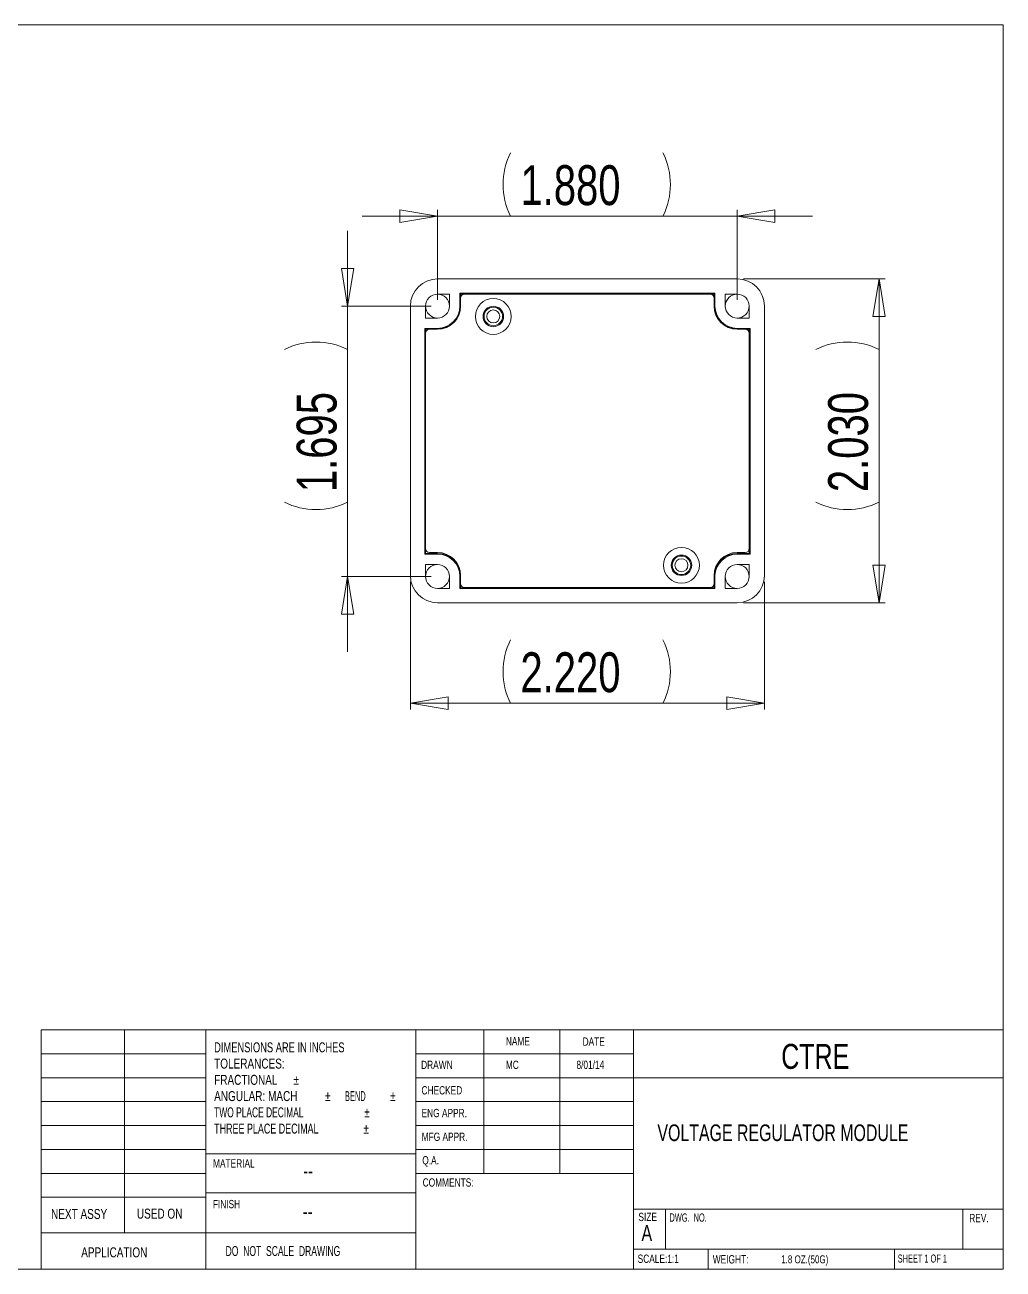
# Model space of a CAD drawing. Header units: inches. Extents: x 0.3 to 10.6, y 0.4 to 8.2.
# Drawn here: x 4.49 to 10.63, y 0.39 to 8.19 of the extents above; entities that cross this region are included whole.
import ezdxf

# ---------------------------------------------------------------- set-up
doc = ezdxf.new("R2010")
doc.units = ezdxf.units.IN
doc.header["$MEASUREMENT"] = 0
doc.layers.add('FORMAT', color=7, linetype='Continuous', lineweight=0)
doc.styles.add('SLDTEXTSTYLE0', font='TXT', dxfattribs={"width": 0.75})
doc.styles.add('SLDTEXTSTYLE1', font='TXT', dxfattribs={"width": 0.642857})
doc.styles.add('SLDTEXTSTYLE2', font='TXT', dxfattribs={"width": 0.698864})
doc.styles.add('SLDTEXTSTYLE3', font='TXT', dxfattribs={"width": 0.46875})
doc.styles.add('SLDTEXTSTYLE4', font='TXT', dxfattribs={"width": 0.631579})
doc.styles.add('SLDTEXTSTYLE5', font='TXT', dxfattribs={"width": 0.671053})
doc.styles.add('SLDTEXTSTYLE6', font='TXT', dxfattribs={"width": 0.6375})
doc.styles.add('SLDTEXTSTYLE7', font='TXT', dxfattribs={"width": 0.715909})
doc.dimstyles.new('SLDDIMSTYLE1', dxfattribs={"dimtxt": 0.25, "dimasz": 0.236, "dimexe": 0, "dimexo": 0.0625, "dimgap": 0.0625, "dimtad": 1, "dimtoh": 1, "dimdec": 3, "dimzin": 4, "dimdsep": 46, "dimtxsty": 'SLDTEXTSTYLE0', "dimblk1": 'CLOSED', "dimblk2": 'CLOSED', "dimsah": 1, "dimcen": 0.09, "dimadec": 0, "dimazin": 0, "dimtfac": 1, "dimtofl": 0, "dimtmove": 0, "dimatfit": 3, "dimldrblk": 'CLOSED', "dimfxl": 0, "dimtolj": 1, "dimtzin": 12, "dimarcsym": 0})
doc.dimstyles.new('SLDDIMSTYLE2', dxfattribs={"dimtxt": 0.25, "dimasz": 0.236, "dimexe": 0, "dimexo": 0.0625, "dimgap": 0.0625, "dimtad": 1, "dimtoh": 1, "dimdec": 3, "dimzin": 12, "dimdsep": 46, "dimtxsty": 'SLDTEXTSTYLE0', "dimblk1": 'CLOSED', "dimblk2": 'CLOSED', "dimsah": 1, "dimcen": 0.09, "dimadec": 0, "dimazin": 0, "dimtfac": 1, "dimtofl": 0, "dimtmove": 0, "dimatfit": 3, "dimldrblk": 'CLOSED', "dimfxl": 0, "dimtolj": 1, "dimtzin": 12, "dimarcsym": 0})

# ---------------------------------------------------------------- blocks, each defined once
blk = doc.blocks.new('SW_NOTE_0')
at = {"color": 0, "linetype": 'Continuous', "lineweight": 0, "char_height": 0.0625, "attachment_point": 1}
for s, insert, style in [('DIMENSIONS ARE IN INCHES', (0, 0.0798), 'SLDTEXTSTYLE2'), ('TOLERANCES:', (0, -0.022), 'SLDTEXTSTYLE0'), ('FRACTIONAL', (0, -0.1239), 'SLDTEXTSTYLE0'), ('%%p', (0.4977, -0.1239), 'SLDTEXTSTYLE0'), ('ANGULAR: MACH', (0, -0.2258), 'SLDTEXTSTYLE0'), ('     BEND ', (0.7551, -0.2258), 'SLDTEXTSTYLE3'), ('%%p', (0.6956, -0.2258), 'SLDTEXTSTYLE0'), ('%%p', (1.1037, -0.2258), 'SLDTEXTSTYLE0'), ('TWO PLACE DECIMAL    ', (0, -0.3276), 'SLDTEXTSTYLE4'), ('%%p', (0.9418, -0.3276), 'SLDTEXTSTYLE0'), ('THREE PLACE DECIMAL  ', (0, -0.4295), 'SLDTEXTSTYLE5'), ('%%p', (0.9363, -0.4295), 'SLDTEXTSTYLE0')]:
    blk.add_mtext(s, dxfattribs=dict(at, insert=insert, style=style))
blk = doc.blocks.new('_Closed')
at = {"color": 0, "linetype": 'ByBlock', "lineweight": -2}
for p, q in [((-1, 0.166667), (0, 0)), ((-1, 0.166667), (-1, -0.166667)), ((0, 0), (-1, -0.166667)), ((0, 0), (-1, 0))]:
    blk.add_line(p, q, dxfattribs=at)
blk = doc.blocks.new('*D4')
at = {"layer": 'FORMAT'}
for p, q in [((7.0824, 6.4683), (7.0824, 7.032)), ((8.9624, 6.4683), (8.9624, 7.032)), ((7.0824, 6.993), (6.6104, 6.993)), ((7.0824, 6.993), (8.9624, 6.993)), ((8.9624, 6.993), (9.4344, 6.993))]:
    blk.add_line(p, q, dxfattribs=at)
for centre, start, end in [((7.937, 7.1915), 153.43495, 206.56505), ((8.0995, 7.1915), 333.43495, 26.56505)]:
    blk.add_arc(centre, 0.4437, start, end, dxfattribs=at)
at = {"layer": 'FORMAT', "xscale": 0.236, "yscale": 0.236}
blk.add_blockref('_Closed', (7.0824, 6.993, 0.1154), dxfattribs=at)
at = {"layer": 'FORMAT', "xscale": 0.236, "yscale": 0.236, "rotation": 180.0000000000004}
blk.add_blockref('_Closed', (8.9624, 6.993, 0.1154), dxfattribs=at)
at = {"layer": 'FORMAT', "insert": (7.6027, 7.3124), "char_height": 0.25, "attachment_point": 1, "style": 'SLDTEXTSTYLE0'}
blk.add_mtext('1.880', dxfattribs=at)
blk = doc.blocks.new('*D5')
at = {"layer": 'FORMAT'}
for p, q in [((6.5187, 6.4293), (6.5187, 6.9013)), ((7.0434, 6.4293), (6.4797, 6.4293)), ((6.5187, 6.4293), (6.5187, 4.7343)), ((7.0434, 4.7343), (6.4797, 4.7343)), ((6.5187, 4.7343), (6.5187, 4.2623))]:
    blk.add_line(p, q, dxfattribs=at)
for centre, start, end in [((6.3202, 5.7599), 63.43495, 116.56505), ((6.3202, 5.5974), 243.43495, 296.56505)]:
    blk.add_arc(centre, 0.4437, start, end, dxfattribs=at)
at = {"layer": 'FORMAT', "xscale": 0.236, "yscale": 0.236}
for p, rotation in [((6.5187, 6.4293, 0.1154), 270.0000000000004), ((6.5187, 4.7343, 0.1154), 90.0000000000004)]:
    blk.add_blockref('_Closed', p, dxfattribs=dict(at, rotation=rotation))
at = {"layer": 'FORMAT', "insert": (6.1993, 5.263), "char_height": 0.25, "attachment_point": 1, "rotation": 90, "style": 'SLDTEXTSTYLE0'}
blk.add_mtext('1.695', dxfattribs=at)
blk = doc.blocks.new('*D6')
at = {"layer": 'FORMAT'}
for p, q in [((6.9124, 4.7003), (6.9124, 3.9004)), ((9.1324, 4.7003), (9.1324, 3.9004)), ((9.1324, 3.9394), (6.9124, 3.9394))]:
    blk.add_line(p, q, dxfattribs=at)
for centre, start, end in [((7.937, 4.1378), 153.43495, 206.56505), ((8.0995, 4.1378), 333.43495, 26.56505)]:
    blk.add_arc(centre, 0.4437, start, end, dxfattribs=at)
at = {"layer": 'FORMAT', "xscale": 0.236, "yscale": 0.236}
for p, rotation in [((6.9124, 3.9394, 0.1154), 180.0000000000004), ((9.1324, 3.9394, 0.1154), 360.0000000000004)]:
    blk.add_blockref('_Closed', p, dxfattribs=dict(at, rotation=rotation))
at = {"layer": 'FORMAT', "insert": (7.6027, 4.2588), "char_height": 0.25, "attachment_point": 1, "style": 'SLDTEXTSTYLE0'}
blk.add_mtext('2.220', dxfattribs=at)
blk = doc.blocks.new('*D7')
at = {"layer": 'FORMAT'}
for p, q in [((9.0014, 6.5993), (9.8908, 6.5993)), ((9.8518, 4.5693), (9.8518, 6.5993)), ((9.0014, 4.5693), (9.8908, 4.5693))]:
    blk.add_line(p, q, dxfattribs=at)
for centre, start, end in [((9.6534, 5.7599), 63.43495, 116.56505), ((9.6534, 5.5974), 243.43495, 296.56505)]:
    blk.add_arc(centre, 0.4437, start, end, dxfattribs=at)
at = {"layer": 'FORMAT', "xscale": 0.236, "yscale": 0.236}
for p, rotation in [((9.8518, 6.5993, 0.1154), 90.0000000000004), ((9.8518, 4.5693, 0.1154), 270.0000000000004)]:
    blk.add_blockref('_Closed', p, dxfattribs=dict(at, rotation=rotation))
at = {"layer": 'FORMAT', "insert": (9.5325, 5.263), "char_height": 0.25, "attachment_point": 1, "rotation": 90, "style": 'SLDTEXTSTYLE0'}
blk.add_mtext('2.030', dxfattribs=at)

msp = doc.modelspace()

# ---------------------------------------------------------------- linework, layer by layer
at = {"color": 8, "linetype": 'Continuous', "lineweight": 0}
for p, q in [((0.3299, 8.1921), (10.6299, 8.1921)), ((10.6299, 0.3921), (10.6299, 8.1921)), ((4.5974, 0.3921), (4.5974, 1.8921)), ((4.5974, 1.8921), (5.6299, 1.8921)), ((5.1192, 1.8921), (5.1192, 0.6195)), ((5.6299, 0.3921), (5.6299, 1.8921)), ((5.6299, 1.8921), (10.6299, 1.8921)), ((6.9469, 1.8921), (6.9469, 0.3921)), ((7.3734, 1.8921), (7.3734, 0.9921)), ((7.8495, 1.8921), (7.8495, 0.9921)), ((8.3116, 1.8921), (8.3116, 0.3921)), ((4.5974, 1.7421), (5.6299, 1.7421)), ((6.9469, 1.7421), (8.3116, 1.7421)), ((4.5974, 1.5921), (5.6299, 1.5921)), ((6.9469, 1.5921), (10.6299, 1.5921)), ((4.5974, 1.4421), (5.6299, 1.4421)), ((6.9469, 1.4421), (8.3116, 1.4421)), ((4.5974, 1.2921), (5.6299, 1.2921)), ((6.9469, 1.2921), (8.3116, 1.2921)), ((4.5974, 1.1421), (5.6299, 1.1421)), ((6.9469, 1.1147), (5.6299, 1.1147)), ((6.9469, 1.1421), (8.3116, 1.1421)), ((4.5974, 0.9921), (5.6299, 0.9921)), ((6.9469, 0.9921), (8.3116, 0.9921)), ((5.6299, 0.8695), (6.9469, 0.8695)), ((4.5974, 0.8421), (5.6299, 0.8421)), ((8.3116, 0.7671), (10.6299, 0.7671)), ((8.5123, 0.7671), (8.5123, 0.5171)), ((10.3768, 0.7671), (10.3768, 0.5171)), ((5.6299, 0.6195), (4.5974, 0.6195)), ((5.6299, 0.6195), (6.9469, 0.6195)), ((8.3116, 0.5171), (10.6299, 0.5171)), ((8.7791, 0.5171), (8.7791, 0.3921)), ((9.9486, 0.5171), (9.9486, 0.3921)), ((10.6299, 0.3921), (0.3299, 0.3921))]:
    msp.add_line(p, q, dxfattribs=at)
at = {"color": 7, "linetype": 'Continuous', "lineweight": 15}
for p, q in [((7.0824, 6.5993), (8.9624, 6.5993)), ((7.0824, 6.5043), (7.1574, 6.5043)), ((7.1574, 6.5043), (7.1574, 6.4293)), ((8.8224, 6.5093), (7.2224, 6.5093)), ((7.2224, 6.5093), (7.2224, 6.4293)), ((7.2224, 6.5093), (7.2267, 6.505)), ((7.2267, 6.505), (7.3067, 6.505)), ((7.2267, 6.505), (7.2267, 6.4293)), ((7.2274, 6.4293), (7.2274, 6.4793)), ((7.2524, 6.5043), (8.7924, 6.5043)), ((7.3067, 6.505), (7.3074, 6.5043)), ((7.3067, 6.5043), (7.3067, 6.505)), ((8.7374, 6.5043), (8.738, 6.505)), ((8.738, 6.505), (8.818, 6.505)), ((8.738, 6.505), (8.738, 6.5043)), ((8.8174, 6.4793), (8.8174, 6.4293)), ((8.818, 6.505), (8.8224, 6.5093)), ((8.818, 6.505), (8.818, 6.4293)), ((8.8224, 6.5093), (8.8224, 6.4293)), ((8.8874, 6.5043), (8.9624, 6.5043)), ((8.8874, 6.4293), (8.8874, 6.5043)), ((6.9124, 4.7393), (6.9124, 6.4293)), ((7.0074, 6.3543), (7.0074, 6.4293)), ((7.2224, 6.4293), (7.2267, 6.4293)), ((8.818, 6.4293), (8.8224, 6.4293)), ((9.0374, 6.4293), (9.0374, 6.3543)), ((9.1324, 6.4293), (9.1324, 4.7393)), ((7.0824, 6.3543), (7.0074, 6.3543)), ((9.0374, 6.3543), (8.9624, 6.3543)), ((7.0024, 6.2893), (7.0824, 6.2893)), ((7.0024, 6.2893), (7.0024, 4.8743)), ((7.0067, 6.285), (7.0024, 6.2893)), ((7.0824, 6.285), (7.0067, 6.285)), ((7.0067, 6.205), (7.0067, 6.285)), ((7.0074, 4.9093), (7.0074, 6.2593)), ((7.0324, 6.2843), (7.0824, 6.2843)), ((7.0824, 6.285), (7.0824, 6.2893)), ((8.9624, 6.2893), (9.0424, 6.2893)), ((8.9624, 6.2893), (8.9624, 6.285)), ((9.038, 6.285), (8.9624, 6.285)), ((8.9624, 6.2843), (9.0124, 6.2843)), ((9.0374, 6.2593), (9.0374, 4.9093)), ((9.0424, 6.2893), (9.038, 6.285)), ((9.038, 6.285), (9.038, 6.205)), ((9.0424, 4.8743), (9.0424, 6.2893)), ((7.0074, 6.2043), (7.0067, 6.205)), ((7.0067, 6.205), (7.0074, 6.205)), ((9.038, 6.205), (9.0374, 6.2043)), ((9.0374, 6.205), (9.038, 6.205)), ((7.0067, 4.9586), (7.0074, 4.9593)), ((7.0067, 4.8787), (7.0067, 4.9586)), ((7.0074, 4.9586), (7.0067, 4.9586)), ((9.0374, 4.9593), (9.038, 4.9587)), ((9.038, 4.9587), (9.0374, 4.9587)), ((9.038, 4.9587), (9.038, 4.8787)), ((7.0024, 4.8743), (7.0067, 4.8787)), ((7.0824, 4.8743), (7.0024, 4.8743)), ((7.0067, 4.8787), (7.0824, 4.8787)), ((7.0824, 4.8843), (7.0324, 4.8843)), ((7.0824, 4.8743), (7.0824, 4.8787)), ((9.038, 4.8787), (8.9623, 4.8787)), ((8.9623, 4.8787), (8.9623, 4.8743)), ((9.0424, 4.8743), (8.9623, 4.8743)), ((9.0124, 4.8843), (8.9624, 4.8843)), ((9.038, 4.8787), (9.0424, 4.8743)), ((7.0074, 4.8093), (7.0824, 4.8093)), ((7.0074, 4.7343), (7.0074, 4.8093)), ((8.9623, 4.8093), (9.0373, 4.8093)), ((9.0373, 4.8093), (9.0373, 4.7343)), ((7.1574, 4.7343), (7.1574, 4.6593)), ((7.2224, 4.6593), (7.2224, 4.7343)), ((7.2267, 4.7343), (7.2224, 4.7343)), ((7.2267, 4.6637), (7.2267, 4.7343)), ((7.2274, 4.6893), (7.2274, 4.7393)), ((8.8174, 4.7393), (8.8174, 4.6893)), ((8.818, 4.6637), (8.818, 4.7395)), ((8.8224, 4.7394), (8.818, 4.7395)), ((8.8224, 4.7394), (8.8224, 4.6593)), ((8.8873, 4.6593), (8.8873, 4.7343)), ((7.1574, 4.6593), (7.0824, 4.6593)), ((7.2267, 4.6637), (7.2224, 4.6593)), ((7.2224, 4.6593), (8.8224, 4.6593)), ((7.3067, 4.6637), (7.2267, 4.6637)), ((8.7924, 4.6643), (7.2524, 4.6643)), ((7.3074, 4.6643), (7.3067, 4.6637)), ((7.3067, 4.6637), (7.3067, 4.6643)), ((8.7379, 4.6637), (8.7372, 4.6643)), ((8.7379, 4.6643), (8.7379, 4.6637)), ((8.818, 4.6637), (8.7379, 4.6637)), ((8.8224, 4.6593), (8.818, 4.6637)), ((8.9623, 4.6593), (8.8873, 4.6593)), ((8.9624, 4.5693), (7.0824, 4.5693))]:
    msp.add_line(p, q, dxfattribs=at)
for centre, radius in [((7.4324, 6.3643), 0.1125), ((7.4324, 6.3643), 0.0642), ((7.4324, 6.3643), 0.058), ((7.4324, 6.3643), 0.041), ((8.6124, 4.8043), 0.1125), ((8.6124, 4.8043), 0.0642), ((8.6124, 4.8043), 0.058), ((8.6124, 4.8043), 0.041)]:
    msp.add_circle(centre, radius, dxfattribs=at)
for centre, radius, start, end in [((7.0824, 6.4293), 0.17, 90, 180), ((8.9624, 6.4293), 0.17, 0, 90), ((7.0824, 6.4293), 0.075, 90, 180), ((7.0824, 6.4293), 0.075, 0, 90), ((8.9624, 6.4293), 0.075, 90, 180), ((8.9624, 6.4293), 0.075, 0, 90), ((7.0824, 6.4293), 0.075, 180, 270), ((7.0824, 6.4293), 0.145, 270, 0), ((7.0824, 6.4293), 0.075, 270, 0), ((7.0824, 6.4293), 0.14, 270, 0), ((7.0824, 6.4293), 0.1443, 270, 0), ((8.9624, 6.4293), 0.145, 180, 270), ((8.9624, 6.4293), 0.1443, 180, 270), ((8.9624, 6.4293), 0.14, 180, 270), ((8.9624, 6.4293), 0.075, 180, 270), ((8.9624, 6.4293), 0.075, 270, 0), ((7.0824, 4.7393), 0.145, 0, 90), ((7.0824, 4.7343), 0.1443, 0, 90), ((7.0824, 4.7343), 0.14, 0, 90), ((8.9624, 4.7393), 0.145, 90, 180), ((8.9623, 4.7343), 0.1443, 90, 177.94697), ((8.9623, 4.7343), 0.14, 90, 177.91534), ((7.0824, 4.7343), 0.075, 90, 180), ((7.0824, 4.7343), 0.075, 0, 90), ((8.9623, 4.7343), 0.075, 90, 180), ((8.9623, 4.7343), 0.075, 0, 90), ((7.0824, 4.7393), 0.17, 180, 270), ((7.0824, 4.7343), 0.075, 180, 270), ((7.0824, 4.7343), 0.075, 270, 0), ((8.9623, 4.7343), 0.075, 180, 270), ((8.9623, 4.7343), 0.075, 270, 0), ((8.9624, 4.7393), 0.17, 270, 0)]:
    msp.add_arc(centre, radius, start, end, dxfattribs=at)
for centre, major_axis in [((7.2524, 6.4793), (-0.0177, 0.0177)), ((8.7924, 6.4793), (0.0177, 0.0177)), ((7.0324, 6.2593), (-0.0177, 0.0177)), ((9.0124, 6.2593), (0.0177, 0.0177)), ((7.0324, 4.9093), (-0.0177, -0.0177)), ((9.0124, 4.9093), (0.0177, -0.0177)), ((7.2524, 4.6893), (-0.0177, -0.0177)), ((8.7924, 4.6893), (0.0177, -0.0177))]:
    msp.add_ellipse(centre, major_axis=major_axis, ratio=0.999695, start_param=5.497939, end_param=7.068431, dxfattribs=at)

# ---------------------------------------------------------------- block references
at = {"color": 8, "linetype": 'Continuous', "lineweight": 0}
msp.add_blockref('SW_NOTE_0', (5.6816, 1.7338), dxfattribs=at)

# ---------------------------------------------------------------- texts
at = {"color": 8, "linetype": 'Continuous', "lineweight": 0, "attachment_point": 1}
for s, insert, char_height, style in [('NAME', (7.5111, 1.8463), 0.05208, 'SLDTEXTSTYLE0'), ('DATE', (7.9926, 1.8443), 0.05208, 'SLDTEXTSTYLE0'), ('CTRE', (9.2382, 1.8038), 0.15625, 'SLDTEXTSTYLE0'), ('DRAWN', (6.9797, 1.6988), 0.05208, 'SLDTEXTSTYLE0'), ('CHECKED', (6.9821, 1.5391), 0.05208, 'SLDTEXTSTYLE0'), ('ENG APPR.', (6.9826, 1.3967), 0.05208, 'SLDTEXTSTYLE0'), ('MFG APPR.', (6.9831, 1.2478), 0.05208, 'SLDTEXTSTYLE0'), ('Q.A.', (6.9869, 1.1004), 0.05208, 'SLDTEXTSTYLE0'), ('MATERIAL', (5.6747, 1.0809), 0.05208, 'SLDTEXTSTYLE0'), ('--', (6.2399, 1.0546), 0.09375, 'SLDTEXTSTYLE0'), ('COMMENTS:', (6.9894, 0.9615), 0.05208, 'SLDTEXTSTYLE0'), ('FINISH', (5.6735, 0.8258), 0.05208, 'SLDTEXTSTYLE0'), ('NEXT ASSY', (4.6588, 0.7691), 0.0625, 'SLDTEXTSTYLE0'), ('USED ON', (5.1969, 0.7712), 0.0625, 'SLDTEXTSTYLE0'), ('--', (6.2374, 0.8012), 0.09375, 'SLDTEXTSTYLE0'), ('SIZE', (8.3426, 0.7454), 0.05208, 'SLDTEXTSTYLE0'), ('DWG.  NO.', (8.5375, 0.7413), 0.05208, 'SLDTEXTSTYLE1'), ('REV.', (10.4175, 0.7382), 0.05208, 'SLDTEXTSTYLE0'), ('A', (8.3618, 0.668), 0.1, 'SLDTEXTSTYLE0'), ('APPLICATION', (4.8479, 0.5285), 0.0625, 'SLDTEXTSTYLE0'), ('DO  NOT  SCALE  DRAWING', (5.7533, 0.5368), 0.0625, 'SLDTEXTSTYLE1'), ('SCALE:1:1', (8.3378, 0.4832), 0.05208, 'SLDTEXTSTYLE0'), ('WEIGHT:', (8.809, 0.4796), 0.05208, 'SLDTEXTSTYLE0'), ('SHEET 1 OF 1', (9.9688, 0.4834), 0.05, 'SLDTEXTSTYLE6')]:
    msp.add_mtext(s, dxfattribs=dict(at, insert=insert, char_height=char_height, style=style))
at = {"layer": 'FORMAT', "color": 8, "attachment_point": 1}
for s, insert, char_height, style in [('MC', (7.5111, 1.6988), 0.05208, 'SLDTEXTSTYLE0'), ('8/01/14', (7.954, 1.6988), 0.05208, 'SLDTEXTSTYLE0'), ('VOLTAGE REGULATOR MODULE', (8.4617, 1.299), 0.104167, 'SLDTEXTSTYLE7'), ('1.8 OZ.(50G)', (9.2382, 0.4784), 0.05, 'SLDTEXTSTYLE0')]:
    msp.add_mtext(s, dxfattribs=dict(at, insert=insert, char_height=char_height, style=style))

# ---------------------------------------------------------------- dimensions: what is measured, and where the dimension line sits
at = {"layer": 'FORMAT'}
for base, p1, p2, picture, middle in [((8.9624, 6.993), (7.0824, 6.4293), (8.9624, 6.4293), '*D4', (8.0183, 6.993)), ((6.9124, 3.9394), (9.1324, 4.7393), (6.9124, 4.7393), '*D6', (8.0183, 3.9394))]:
    dim = msp.add_linear_dim(base=base, p1=p1, p2=p2, text='(<>)', dimstyle='SLDDIMSTYLE1', dxfattribs=at)
    dim.commit()
    dim.dimension.update_dxf_attribs({"geometry": picture, "text_midpoint": middle, "dimtype": 160})
for base, p1, p2, dimstyle, picture, middle in [((6.5187, 4.7343), (7.0824, 6.4293), (7.0824, 4.7343), 'SLDDIMSTYLE2', '*D5', (6.5187, 5.6786)), ((9.8518, 6.5993), (8.9624, 4.5693), (8.9624, 6.5993), 'SLDDIMSTYLE1', '*D7', (9.8518, 5.6786))]:
    dim = msp.add_linear_dim(base=base, p1=p1, p2=p2, angle=90, text='(<>)', dimstyle=dimstyle, dxfattribs=at)
    dim.commit()
    dim.dimension.update_dxf_attribs({"geometry": picture, "text_midpoint": middle, "dimtype": 160})

doc.saveas('drawing.dxf')
